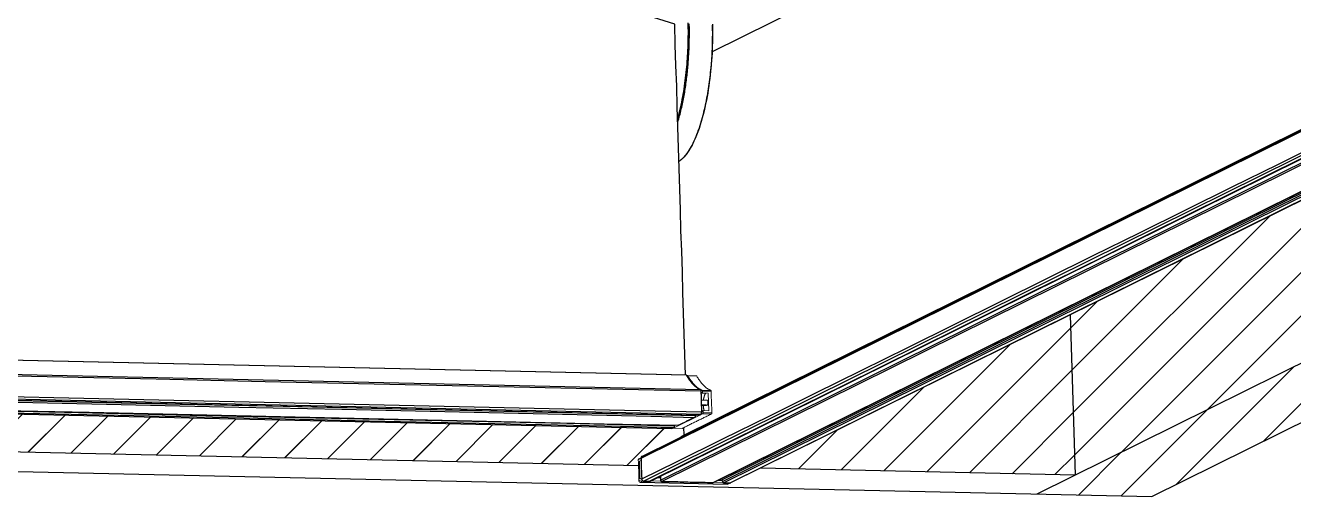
# Model space of a CAD drawing. Header units: inches. Extents: x 61 to 323, y -105 to 194.
# Drawn here: x 304.11 to 314.36, y 33.56 to 37.37 of the extents above; entities that cross this region are included whole.
import ezdxf

# ---------------------------------------------------------------- set-up
doc = ezdxf.new("R2010")
doc.units = ezdxf.units.IN
doc.header["$MEASUREMENT"] = 0
doc.layers.get('0').update_dxf_attribs({"true_color": 0xc2ced6})
for name, color, linetype, lineweight in [('FABRIC-ROLL', 7, 'Continuous', 30), ('HEMBAR-ENDCAP', 7, 'Continuous', 9), ('SHADE-BRACKET', 7, 'Continuous', 30), ('STRUCTURE-SUB-STRUCTURE_THICK', 7, 'Continuous', 30), ('STRUCTURE-SUB-STRUCTURE_THIN', 7, 'Continuous', 9), ('TEXT', 7, 'Continuous', 18)]:
    doc.layers.add(name, color=color, linetype=linetype, lineweight=lineweight)

msp = doc.modelspace()

# ---------------------------------------------------------------- hatches: boundary and pattern name
at = {"layer": 'STRUCTURE-SUB-STRUCTURE_THIN', "transparency": 33554559}
h = msp.add_hatch(dxfattribs=at)
h.set_pattern_fill('ANSI31', color=256, scale=2)
h.set_pattern_definition([(45, (221.57175, -90.01034), (-0.1767767, 0.1767767), [])])
h.paths.add_polyline_path([(320.49, 37.156), (319.56, 37.177), (312.287, 33.576), (313.217, 33.556)])
edge = h.paths.add_edge_path()
edge.add_line((289.532, 36.182), (288.953, 36.195))
edge.add_spline(control_points=[(288.977, 36.194), (288.968, 36.195), (288.951, 36.196), (288.917, 36.206), (288.884, 36.224), (288.853, 36.249), (288.821, 36.281), (288.782, 36.331), (288.739, 36.404), (288.7, 36.491), (288.664, 36.591), (288.643, 36.663), (288.633, 36.7)], knot_values=[0, 0, 0, 0, 0.038844, 0.078622, 0.164097, 0.211324, 0.262128, 0.375601, 0.506124, 0.654056, 0.818993, 1, 1, 1, 1], degree=3, periodic=0)
edge.add_line((288.633, 36.702), (288.467, 36.705))
edge.add_spline(control_points=[(288.494, 36.705), (288.489, 36.705), (288.48, 36.706), (288.466, 36.709), (288.453, 36.714), (288.44, 36.72), (288.427, 36.729), (288.409, 36.743), (288.396, 36.756), (288.389, 36.765)], knot_values=[0, 0, 0, 0, 0.108979, 0.219703, 0.333828, 0.452848, 0.578037, 0.710456, 1, 1, 1, 1], degree=3, periodic=0)
edge.add_spline(control_points=[(288.387, 36.767), (288.38, 36.775), (288.367, 36.792), (288.349, 36.821), (288.331, 36.854), (288.314, 36.89), (288.298, 36.93), (288.283, 36.974), (288.269, 37.02), (288.256, 37.07), (288.245, 37.122), (288.23, 37.197), (288.216, 37.296), (288.203, 37.419), (288.199, 37.504), (288.198, 37.547)], knot_values=[0, 0, 0, 0, 0.038348, 0.080295, 0.125922, 0.175237, 0.228185, 0.284668, 0.344542, 0.407637, 0.473751, 0.542662, 0.687856, 0.841092, 1, 1, 1, 1], degree=3, periodic=0)
edge.add_line((288.198, 37.547), (288.142, 39.356))
edge.add_line((288.142, 39.356), (287.82, 39.363))
edge.add_line((287.82, 39.363), (287.976, 34.274))
edge.add_line((287.976, 34.274), (309.068, 33.808))
edge.add_line((309.068, 33.808), (309.066, 33.86))
edge.add_line((309.066, 33.86), (309.087, 33.87))
edge.add_line((309.087, 33.87), (309.088, 33.871))
edge.add_line((309.088, 33.871), (309.089, 33.878))
edge.add_line((309.089, 33.878), (309.401, 34.033))
edge.add_arc((308.865, 34.731), 0.881, 307.532, 310.4955)
edge.add_line((309.437, 34.062), (309.435, 34.108))
edge.add_line((309.435, 34.108), (309.35, 34.109))
edge.add_line((309.35, 34.109), (309.344, 34.11))
edge.add_line((309.344, 34.11), (309.338, 34.107))
edge.add_line((309.338, 34.107), (289.444, 34.546))
edge.add_line((289.444, 34.546), (289.45, 34.549))
edge.add_line((289.45, 34.549), (289.376, 34.551))
edge.add_line((289.376, 34.551), (289.37, 34.738))
edge.add_spline(control_points=[(289.476, 34.966), (289.472, 34.954), (289.465, 34.932), (289.453, 34.899), (289.44, 34.868), (289.428, 34.839), (289.414, 34.811), (289.401, 34.786), (289.387, 34.763), (289.377, 34.748), (289.372, 34.741)], knot_values=[0, 0, 0, 0, 0.146183, 0.28665, 0.421169, 0.549577, 0.671739, 0.787553, 0.896978, 1, 1, 1, 1], degree=3, periodic=0)
edge.add_spline(control_points=[(289.496, 34.975), (289.495, 34.976), (289.495, 34.976), (289.495, 34.977), (289.494, 34.977), (289.494, 34.977), (289.493, 34.977)], knot_values=[0, 0, 0, 0, 0.313111, 0.577558, 0.800912, 1, 1, 1, 1], degree=3, periodic=0)
edge.add_line((289.494, 34.977), (289.564, 34.975))
edge.add_line((289.564, 34.975), (289.569, 34.975))
edge.add_line((289.569, 34.975), (289.532, 36.182))
h.paths.add_polyline_path([(309.095, 33.881), (315.743, 37.172), (316.062, 37.334), (309.414, 34.043)])

# ---------------------------------------------------------------- linework, layer by layer
at = {"color": 7, "linetype": 'Continuous'}
for points in [[(316.064, 37.336), (316.062, 37.334), (309.414, 34.043), (309.417, 34.045)], [(309.095, 33.881), (309.095, 33.881), (309.094, 33.881), (309.094, 33.881), (309.093, 33.88), (309.093, 33.88), (309.092, 33.879), (309.092, 33.879), (309.091, 33.878), (309.091, 33.878), (309.09, 33.877), (309.09, 33.877), (309.09, 33.876), (309.089, 33.876), (309.089, 33.875), (309.089, 33.875), (309.089, 33.874), (309.088, 33.874), (309.088, 33.873), (309.088, 33.873), (309.088, 33.872), (309.088, 33.872), (309.088, 33.872), (309.088, 33.872), (309.088, 33.871), (309.088, 33.871), (309.088, 33.871), (309.088, 33.871), (309.088, 33.87), (309.088, 33.87), (309.088, 33.87), (309.088, 33.87), (309.088, 33.869), (309.088, 33.869), (309.088, 33.869), (309.088, 33.869), (309.088, 33.864), (309.088, 33.854), (309.088, 33.844), (309.089, 33.835), (309.089, 33.825), (309.089, 33.815), (309.09, 33.806), (309.09, 33.796), (309.09, 33.786), (309.09, 33.777), (309.091, 33.767), (309.091, 33.757), (309.091, 33.748), (309.092, 33.738), (309.092, 33.729), (309.092, 33.719), (309.093, 33.709), (309.093, 33.7), (309.374, 33.836), (309.748, 34.022), (310.123, 34.207), (310.497, 34.392), (310.872, 34.578), (311.246, 34.763), (311.621, 34.949), (311.995, 35.134), (312.37, 35.319), (312.744, 35.505), (313.119, 35.69), (313.493, 35.876), (313.868, 36.061), (314.242, 36.246), (314.617, 36.432)], [(314.44, 36.295), (314.13, 36.141), (313.819, 35.988), (313.509, 35.834), (313.198, 35.68), (312.887, 35.526), (312.577, 35.372), (312.266, 35.219), (311.955, 35.065), (311.645, 34.911), (311.334, 34.757), (311.023, 34.604), (310.713, 34.45), (310.402, 34.296), (310.092, 34.142), (309.781, 33.988), (309.47, 33.835), (309.16, 33.681)], [(309.437, 34.055), (309.435, 34.115)], [(309.081, 33.673), (309.786, 33.657), (309.79, 33.658)], [(309.093, 33.697), (309.093, 33.696), (309.093, 33.695), (309.093, 33.694), (309.094, 33.693), (309.094, 33.692), (309.094, 33.691), (309.095, 33.69), (309.095, 33.689), (309.096, 33.688), (309.097, 33.687), (309.097, 33.687), (309.098, 33.686), (309.099, 33.685), (309.1, 33.685), (309.101, 33.684), (309.102, 33.683), (309.103, 33.683), (309.104, 33.683), (309.105, 33.682), (309.106, 33.682), (309.107, 33.682), (309.108, 33.682), (309.111, 33.682), (309.113, 33.682), (309.116, 33.682), (309.118, 33.682), (309.12, 33.682), (309.123, 33.682), (309.125, 33.682), (309.128, 33.682), (309.13, 33.682), (309.132, 33.682), (309.135, 33.681), (309.137, 33.681), (309.14, 33.681), (309.142, 33.681), (309.144, 33.681), (309.147, 33.681), (309.149, 33.681), (309.152, 33.681), (309.154, 33.681), (309.156, 33.681), (309.159, 33.681), (309.16, 33.681), (309.16, 33.681), (309.16, 33.681), (309.16, 33.681), (309.161, 33.681), (309.161, 33.681), (309.161, 33.681), (309.161, 33.681), (309.161, 33.681), (309.161, 33.681), (309.162, 33.681), (309.162, 33.681), (309.162, 33.681), (309.162, 33.681), (309.162, 33.682), (309.163, 33.682), (309.163, 33.682), (309.163, 33.682), (309.163, 33.682), (309.163, 33.682), (309.164, 33.682), (309.164, 33.682)], [(309.244, 33.722), (309.244, 33.72), (309.244, 33.719), (309.244, 33.717), (309.244, 33.716), (309.244, 33.714), (309.244, 33.712), (309.244, 33.711), (309.244, 33.709), (309.244, 33.708), (309.244, 33.706), (309.244, 33.705), (309.244, 33.703), (309.244, 33.702), (309.244, 33.7), (309.244, 33.698), (309.244, 33.697), (309.244, 33.695), (309.244, 33.694), (309.244, 33.692), (309.245, 33.691), (309.245, 33.689), (309.245, 33.689), (309.245, 33.688), (309.245, 33.687), (309.245, 33.686), (309.245, 33.686), (309.246, 33.685), (309.246, 33.684), (309.246, 33.684), (309.247, 33.683), (309.247, 33.683), (309.248, 33.682), (309.248, 33.682), (309.249, 33.681), (309.25, 33.681), (309.25, 33.68), (309.251, 33.68), (309.252, 33.68), (309.252, 33.68), (309.253, 33.679), (309.254, 33.679), (309.264, 33.679), (309.284, 33.679), (309.305, 33.678), (309.325, 33.678), (309.345, 33.677), (309.365, 33.677), (309.385, 33.677), (309.405, 33.676), (309.425, 33.676), (309.445, 33.675), (309.465, 33.675), (309.485, 33.674), (309.505, 33.674), (309.525, 33.673), (309.545, 33.673), (309.566, 33.673), (309.586, 33.672), (309.606, 33.672), (309.626, 33.671), (309.646, 33.671), (309.666, 33.67), (309.671, 33.67), (309.671, 33.67), (309.672, 33.67), (309.672, 33.67), (309.672, 33.67), (309.672, 33.67), (309.672, 33.67), (309.673, 33.671), (309.673, 33.671), (309.673, 33.671), (309.673, 33.671), (309.673, 33.671), (309.674, 33.671), (309.674, 33.671), (309.674, 33.671), (309.674, 33.671), (309.674, 33.671), (309.675, 33.671), (309.675, 33.671), (309.675, 33.671), (309.675, 33.671)], [(309.711, 33.689), (309.713, 33.689), (309.714, 33.689), (309.715, 33.689), (309.716, 33.689), (309.717, 33.689), (309.719, 33.689), (309.72, 33.689), (309.721, 33.689), (309.722, 33.689), (309.723, 33.689), (309.725, 33.689), (309.726, 33.689), (309.727, 33.689), (309.728, 33.689), (309.73, 33.689), (309.731, 33.689), (309.732, 33.689), (309.733, 33.689), (309.734, 33.688), (309.736, 33.688), (309.737, 33.688), (309.738, 33.688), (309.738, 33.688), (309.739, 33.688), (309.74, 33.688), (309.74, 33.688), (309.741, 33.687), (309.742, 33.687), (309.742, 33.686), (309.743, 33.686), (309.743, 33.685), (309.744, 33.685), (309.744, 33.684), (309.745, 33.684), (309.745, 33.683), (309.745, 33.682), (309.746, 33.682), (309.746, 33.681), (309.746, 33.68), (309.746, 33.68), (309.746, 33.679), (309.746, 33.678), (309.746, 33.678), (309.747, 33.677), (309.747, 33.677), (309.747, 33.676), (309.747, 33.675), (309.747, 33.675), (309.747, 33.674), (309.748, 33.674), (309.748, 33.673), (309.748, 33.673), (309.748, 33.672), (309.749, 33.672), (309.749, 33.672), (309.75, 33.671), (309.75, 33.671), (309.75, 33.67), (309.751, 33.67), (309.751, 33.67), (309.752, 33.67), (309.752, 33.669), (309.753, 33.669), (309.753, 33.669), (309.753, 33.669), (309.753, 33.669), (309.753, 33.669), (309.754, 33.669), (309.754, 33.669), (309.754, 33.669), (309.754, 33.669), (309.754, 33.669), (309.754, 33.669), (309.755, 33.669), (309.755, 33.669), (309.755, 33.669), (309.755, 33.669), (309.755, 33.669), (309.755, 33.668), (309.756, 33.668), (309.756, 33.668), (309.756, 33.668), (309.756, 33.668), (309.758, 33.668), (309.76, 33.668), (309.763, 33.668), (309.765, 33.668), (309.768, 33.668), (309.77, 33.668), (309.773, 33.668), (309.775, 33.668), (309.778, 33.668), (309.78, 33.668), (309.783, 33.668), (309.785, 33.668), (309.788, 33.668), (309.79, 33.668), (309.793, 33.667), (309.795, 33.667), (309.798, 33.667), (309.8, 33.667), (309.803, 33.667), (309.805, 33.667), (309.808, 33.667), (309.809, 33.667), (309.809, 33.667), (309.809, 33.667), (309.809, 33.667), (309.81, 33.667), (309.81, 33.667), (309.81, 33.667), (309.811, 33.667), (309.811, 33.667), (309.811, 33.667), (309.812, 33.667), (309.812, 33.668), (309.812, 33.668), (309.812, 33.668), (309.813, 33.668), (309.813, 33.668), (309.813, 33.668), (309.814, 33.668), (309.814, 33.668), (309.814, 33.668), (309.814, 33.669)], [(309.786, 33.657), (309.806, 33.667)], [(309.79, 33.658), (309.808, 33.667)]]:
    msp.add_lwpolyline(points, dxfattribs=at)
for points in [[(309.384, 36.618, 0.003068), (309.389, 36.638)], [(309.399, 34.032, 0.00536), (309.414, 34.043)]]:
    msp.add_lwpolyline(points, format="xyb", dxfattribs=at)
at = {"layer": 'FABRIC-ROLL', "linetype": 'Continuous'}
for points in [[(309.661, 37.153), (315.994, 40.288)], [(309.447, 34.539), (309.442, 34.706), (309.437, 34.873), (309.432, 35.04), (309.427, 35.207), (309.422, 35.374), (309.417, 35.541), (309.411, 35.708), (309.406, 35.875), (309.401, 36.042), (309.396, 36.209), (309.391, 36.376), (309.386, 36.543), (309.381, 36.709), (309.376, 36.876), (309.37, 37.043), (309.365, 37.21), (309.36, 37.377), (308.982, 37.497), (307.857, 37.522), (306.732, 37.547), (305.607, 37.571), (304.483, 37.596), (303.358, 37.621)], [(309.417, 34.045), (316.064, 37.336)], [(309.088, 33.868), (315.735, 37.159)], [(309.095, 33.881), (315.743, 37.172)], [(309.108, 33.682), (315.755, 36.973)], [(309.164, 33.682), (315.811, 36.973)], [(309.245, 33.689), (315.886, 36.977)], [(309.254, 33.679), (315.902, 36.97)], [(309.671, 33.67), (316.319, 36.961)], [(309.675, 33.671), (316.323, 36.962)], [(309.737, 33.688), (316.359, 36.967)], [(309.746, 33.678), (316.388, 36.966)], [(309.756, 33.668), (316.404, 36.959)], [(309.808, 33.667), (316.456, 36.958)], [(309.814, 33.669), (316.457, 36.957)], [(289.581, 34.979), (309.453, 34.54)], [(309.453, 34.54), (309.454, 34.539), (309.455, 34.538), (289.583, 34.977)], [(289.696, 34.862), (309.568, 34.423)], [(289.466, 34.546), (289.466, 34.546), (309.338, 34.107), (309.338, 34.107)], [(289.466, 34.546), (309.338, 34.107)], [(303.405, 34.547), (304.286, 34.527), (305.167, 34.508), (306.048, 34.488), (306.929, 34.469), (307.81, 34.45), (308.691, 34.43), (309.572, 34.411)], [(309.458, 34.533), (309.459, 34.532)], [(309.458, 34.533), (309.459, 34.532)], [(309.459, 34.53), (309.461, 34.528), (309.462, 34.526), (309.463, 34.524), (309.464, 34.522), (309.466, 34.52), (309.467, 34.518), (309.468, 34.516), (309.47, 34.514), (309.471, 34.511), (309.472, 34.509), (309.474, 34.507), (309.475, 34.505), (309.477, 34.503), (309.478, 34.501), (309.479, 34.499), (309.481, 34.497), (309.482, 34.495), (309.484, 34.493), (309.485, 34.491), (309.487, 34.489), (309.488, 34.487), (309.49, 34.485), (309.491, 34.483), (309.493, 34.482), (309.494, 34.48), (309.496, 34.478), (309.497, 34.476), (309.499, 34.474), (309.501, 34.473), (309.502, 34.471), (309.504, 34.469), (309.505, 34.467), (309.507, 34.465), (309.509, 34.464), (309.51, 34.462), (309.512, 34.46), (309.514, 34.459), (309.516, 34.457), (309.517, 34.455), (309.519, 34.454), (309.521, 34.452), (309.523, 34.451), (309.524, 34.449), (309.526, 34.448), (309.528, 34.446), (309.53, 34.445), (309.531, 34.444), (309.533, 34.442), (309.535, 34.441), (309.536, 34.44), (309.538, 34.439), (309.54, 34.438), (309.541, 34.437), (309.543, 34.435), (309.545, 34.434), (309.546, 34.433), (309.548, 34.432), (309.55, 34.431), (309.552, 34.43), (309.554, 34.429), (309.555, 34.429), (309.557, 34.428), (309.559, 34.427), (309.561, 34.426), (309.563, 34.425), (309.565, 34.424), (309.566, 34.424), (309.568, 34.423), (309.569, 34.423), (309.569, 34.422), (309.569, 34.422), (309.57, 34.421), (309.57, 34.421), (309.57, 34.42), (309.57, 34.42), (309.571, 34.419), (309.571, 34.419), (309.571, 34.418), (309.571, 34.417), (309.571, 34.417), (309.571, 34.416), (309.571, 34.416), (309.571, 34.415), (309.572, 34.414), (309.572, 34.414), (309.572, 34.413), (309.572, 34.413), (309.572, 34.412), (309.572, 34.411), (309.572, 34.411), (309.572, 34.406), (309.572, 34.398), (309.572, 34.391), (309.573, 34.383), (309.573, 34.376), (309.573, 34.368), (309.573, 34.361), (309.574, 34.353), (309.574, 34.345), (309.574, 34.338), (309.574, 34.33), (309.575, 34.323), (309.575, 34.315), (309.575, 34.308), (309.575, 34.3), (309.575, 34.292), (309.576, 34.285), (309.576, 34.277), (309.576, 34.27), (309.576, 34.262), (309.577, 34.255), (309.577, 34.247), (309.577, 34.239)], [(304.041, 34.336), (304.769, 34.319), (305.498, 34.303), (306.226, 34.287), (306.954, 34.271), (307.683, 34.255), (308.411, 34.239), (309.139, 34.223), (309.556, 34.214), (309.556, 34.214), (309.557, 34.214), (309.558, 34.215), (309.558, 34.215), (309.559, 34.215), (309.559, 34.216), (309.56, 34.216), (309.561, 34.216), (309.561, 34.217), (309.562, 34.217), (309.563, 34.217), (309.563, 34.218), (309.564, 34.218), (309.565, 34.218), (309.565, 34.218), (309.566, 34.219), (309.566, 34.219), (309.567, 34.219), (309.568, 34.22), (309.568, 34.22), (309.569, 34.22), (309.57, 34.221), (309.57, 34.221), (309.571, 34.221), (309.572, 34.222), (309.572, 34.222), (309.573, 34.222), (309.573, 34.223), (309.574, 34.223), (309.574, 34.224), (309.575, 34.224), (309.575, 34.225), (309.575, 34.226), (309.575, 34.226), (309.576, 34.227), (309.576, 34.227), (309.576, 34.228), (309.576, 34.229), (309.576, 34.229), (309.576, 34.23), (309.577, 34.231), (309.577, 34.231), (309.577, 34.232), (309.577, 34.233), (309.577, 34.233), (309.577, 34.234), (309.577, 34.235), (309.577, 34.235), (309.577, 34.236), (309.577, 34.237), (309.577, 34.237), (309.577, 34.238), (309.577, 34.239), (309.577, 34.239), (308.953, 34.253), (308.225, 34.269), (307.496, 34.285), (306.768, 34.301), (306.04, 34.318), (305.311, 34.334), (304.583, 34.35), (303.855, 34.366)], [(303.336, 34.335), (304.169, 34.317), (305.002, 34.298), (305.835, 34.28), (306.668, 34.262), (307.501, 34.243), (308.334, 34.225), (309.167, 34.206), (309.52, 34.197), (309.514, 34.194), (309.509, 34.191), (309.503, 34.188), (309.497, 34.185), (309.491, 34.182), (309.485, 34.179), (309.479, 34.177), (309.474, 34.174), (309.468, 34.171), (309.462, 34.168), (309.456, 34.165), (309.45, 34.162), (309.444, 34.159), (309.439, 34.156), (309.433, 34.153), (309.427, 34.151), (309.421, 34.148), (309.415, 34.145), (309.409, 34.142), (309.403, 34.139), (309.398, 34.136), (309.392, 34.133), (309.386, 34.13), (308.789, 34.143), (307.956, 34.161), (307.123, 34.179), (306.29, 34.198), (305.457, 34.216), (304.625, 34.235), (303.792, 34.253)], [(309.356, 34.115), (309.356, 34.115), (309.356, 34.116), (309.356, 34.116), (309.356, 34.116), (309.357, 34.116), (309.357, 34.116), (309.357, 34.117), (309.357, 34.117), (309.357, 34.117), (309.357, 34.117), (309.357, 34.117), (309.357, 34.118), (309.357, 34.118), (309.358, 34.118), (309.358, 34.118), (309.358, 34.119), (309.358, 34.119), (309.358, 34.119), (309.358, 34.119), (309.358, 34.12), (309.358, 34.12), (309.358, 34.12), (309.358, 34.121), (309.358, 34.121), (309.358, 34.121), (309.358, 34.122), (309.358, 34.122), (309.358, 34.123), (309.358, 34.123), (309.358, 34.123), (309.358, 34.124), (309.358, 34.124), (309.358, 34.124), (309.358, 34.125), (309.358, 34.125), (309.359, 34.126), (309.359, 34.126), (309.359, 34.126), (309.359, 34.127), (308.488, 34.146), (307.473, 34.168), (306.458, 34.191), (305.442, 34.213), (304.427, 34.236), (303.412, 34.258)], [(309.527, 34.21), (308.694, 34.228), (307.861, 34.247), (307.028, 34.265), (306.195, 34.284), (305.362, 34.302), (304.529, 34.32), (303.696, 34.339)], [(303.746, 34.351), (304.475, 34.335), (305.203, 34.319), (305.931, 34.303), (306.66, 34.287), (307.388, 34.271), (308.116, 34.254), (308.844, 34.238), (309.573, 34.222)], [(303.844, 34.237), (304.859, 34.215), (305.875, 34.192), (306.89, 34.17), (307.905, 34.147), (308.921, 34.125), (309.355, 34.115), (309.354, 34.115), (309.353, 34.114), (309.353, 34.114), (309.352, 34.113), (309.351, 34.113), (309.35, 34.112), (309.349, 34.112), (309.348, 34.112), (309.347, 34.111), (309.346, 34.111), (309.345, 34.11), (309.345, 34.11), (309.344, 34.109), (309.343, 34.109), (309.342, 34.109), (309.341, 34.108), (309.34, 34.108), (309.339, 34.107), (309.338, 34.107)], [(309.526, 34.214), (309.526, 34.214), (309.526, 34.214), (309.526, 34.214), (309.526, 34.213), (309.526, 34.213), (309.526, 34.213), (309.526, 34.213), (309.526, 34.213), (309.526, 34.213), (309.526, 34.212), (309.526, 34.212), (309.526, 34.212), (309.526, 34.212), (309.526, 34.212), (309.526, 34.211), (309.526, 34.211), (309.526, 34.211), (309.527, 34.211), (309.527, 34.211), (309.527, 34.211), (309.527, 34.21), (309.527, 34.21), (309.527, 34.21), (309.527, 34.21), (309.527, 34.209), (309.527, 34.209), (309.527, 34.208), (309.527, 34.208), (309.526, 34.207), (309.526, 34.207), (309.526, 34.206), (309.526, 34.206), (309.526, 34.205), (309.526, 34.205), (309.526, 34.204), (309.526, 34.204), (309.526, 34.203), (309.526, 34.203), (309.526, 34.202), (309.526, 34.202), (309.525, 34.201), (309.525, 34.201), (309.525, 34.2), (309.525, 34.2), (309.524, 34.199), (309.524, 34.199), (309.524, 34.198)]]:
    msp.add_lwpolyline(points, dxfattribs=at)
for points in [[(309.455, 34.538, 0.002731), (309.458, 34.533)], [(309.459, 34.532, 0.000793), (309.459, 34.53)], [(309.359, 34.13, 0.026202), (309.359, 34.127)]]:
    msp.add_lwpolyline(points, format="xyb", dxfattribs=at)
at = {"layer": 'HEMBAR-ENDCAP', "linetype": 'Continuous'}
for points in [[(309.458, 34.532), (309.464, 34.535), (309.465, 34.535)], [(309.465, 34.535), (309.536, 34.534)], [(309.465, 34.535), (309.465, 34.535), (309.465, 34.535), (309.465, 34.535), (309.465, 34.535), (309.465, 34.535), (309.465, 34.535), (309.465, 34.535), (309.465, 34.535), (309.465, 34.535), (309.465, 34.535), (309.466, 34.535), (309.466, 34.535), (309.466, 34.535), (309.466, 34.535), (309.466, 34.535), (309.466, 34.535), (309.466, 34.535), (309.466, 34.535), (309.466, 34.535), (309.466, 34.535), (309.466, 34.535), (309.466, 34.535), (309.466, 34.535), (309.466, 34.535), (309.466, 34.535), (309.466, 34.535), (309.466, 34.535), (309.466, 34.535), (309.466, 34.535), (309.466, 34.535), (309.467, 34.534), (309.467, 34.534), (309.467, 34.534), (309.467, 34.534), (309.467, 34.534), (309.467, 34.534), (309.467, 34.534), (309.467, 34.534), (309.467, 34.534), (309.467, 34.534), (309.467, 34.534), (309.467, 34.534), (309.467, 34.534), (309.467, 34.534), (309.468, 34.531), (309.47, 34.529), (309.472, 34.526), (309.473, 34.523), (309.475, 34.52), (309.476, 34.518), (309.478, 34.515), (309.48, 34.512), (309.481, 34.51), (309.483, 34.507), (309.485, 34.504), (309.487, 34.502), (309.488, 34.499), (309.49, 34.496), (309.492, 34.494), (309.494, 34.491), (309.496, 34.489), (309.498, 34.486), (309.5, 34.484), (309.501, 34.481), (309.503, 34.479), (309.505, 34.476), (309.507, 34.474), (309.509, 34.471), (309.512, 34.469), (309.514, 34.467), (309.516, 34.464), (309.518, 34.462), (309.52, 34.46), (309.522, 34.457), (309.524, 34.455), (309.527, 34.453), (309.529, 34.451), (309.531, 34.449), (309.534, 34.446), (309.536, 34.444), (309.539, 34.442), (309.541, 34.44), (309.543, 34.438), (309.546, 34.436), (309.549, 34.435), (309.551, 34.433), (309.554, 34.431), (309.556, 34.429), (309.558, 34.429), (309.558, 34.428), (309.559, 34.428), (309.559, 34.428), (309.56, 34.427), (309.56, 34.427), (309.561, 34.427), (309.561, 34.426), (309.562, 34.426), (309.562, 34.426), (309.563, 34.426), (309.563, 34.425), (309.564, 34.425), (309.564, 34.425), (309.565, 34.424), (309.565, 34.424), (309.566, 34.424), (309.567, 34.424), (309.567, 34.423), (309.568, 34.423), (309.568, 34.423), (309.569, 34.422), (309.569, 34.422), (309.57, 34.422), (309.57, 34.422), (309.571, 34.421), (309.571, 34.421), (309.572, 34.421), (309.573, 34.421), (309.573, 34.42), (309.574, 34.42), (309.574, 34.42), (309.575, 34.42), (309.575, 34.419), (309.576, 34.419), (309.576, 34.419), (309.577, 34.419), (309.578, 34.418), (309.578, 34.418), (309.579, 34.418), (309.579, 34.418), (309.58, 34.418), (309.58, 34.417), (309.581, 34.417), (309.581, 34.417), (309.581, 34.417), (309.582, 34.417), (309.582, 34.417), (309.582, 34.417), (309.582, 34.416), (309.582, 34.416), (309.582, 34.416), (309.582, 34.416), (309.582, 34.416), (309.583, 34.416), (309.583, 34.415), (309.583, 34.415), (309.583, 34.415), (309.583, 34.415), (309.583, 34.415), (309.583, 34.414), (309.583, 34.414), (309.583, 34.414), (309.583, 34.414), (309.583, 34.414), (309.583, 34.414), (309.583, 34.413), (309.583, 34.413), (309.583, 34.413), (309.583, 34.413), (309.583, 34.413), (309.583, 34.412), (309.583, 34.412), (309.583, 34.412), (309.583, 34.412), (309.584, 34.412), (309.584, 34.411), (309.584, 34.411), (309.584, 34.411), (309.584, 34.411), (309.584, 34.411), (309.584, 34.411), (309.584, 34.41), (309.584, 34.41), (309.584, 34.41), (309.584, 34.41), (309.584, 34.41), (309.584, 34.409), (309.584, 34.409), (309.586, 34.409), (309.588, 34.409), (309.589, 34.409), (309.591, 34.409), (309.593, 34.409), (309.594, 34.409), (309.596, 34.409), (309.597, 34.409), (309.599, 34.409), (309.601, 34.409), (309.602, 34.409), (309.604, 34.409), (309.605, 34.409), (309.607, 34.409), (309.609, 34.409), (309.61, 34.409), (309.612, 34.409), (309.613, 34.409), (309.615, 34.409), (309.617, 34.409), (309.618, 34.408), (309.62, 34.408), (309.622, 34.408), (309.623, 34.408), (309.625, 34.408), (309.626, 34.408), (309.628, 34.408), (309.63, 34.408), (309.631, 34.408), (309.633, 34.408), (309.634, 34.408), (309.636, 34.408), (309.638, 34.408), (309.639, 34.408), (309.641, 34.408), (309.642, 34.408), (309.644, 34.408), (309.646, 34.408), (309.647, 34.408), (309.649, 34.408), (309.65, 34.408), (309.652, 34.408), (309.654, 34.408), (309.655, 34.408), (309.655, 34.408), (309.655, 34.408), (309.655, 34.408), (309.655, 34.409), (309.655, 34.409), (309.655, 34.409), (309.655, 34.409), (309.655, 34.409), (309.655, 34.409), (309.655, 34.41), (309.655, 34.41), (309.655, 34.41), (309.655, 34.41), (309.654, 34.41), (309.654, 34.411), (309.654, 34.411), (309.654, 34.411), (309.654, 34.411), (309.654, 34.411), (309.654, 34.412), (309.654, 34.412), (309.654, 34.412), (309.654, 34.412), (309.654, 34.412), (309.654, 34.413), (309.654, 34.413), (309.654, 34.413), (309.654, 34.413), (309.654, 34.413), (309.654, 34.413), (309.654, 34.414), (309.654, 34.414), (309.654, 34.414), (309.653, 34.414), (309.653, 34.414), (309.653, 34.414), (309.653, 34.415), (309.653, 34.415), (309.653, 34.415), (309.653, 34.415), (309.653, 34.415), (309.653, 34.415), (309.652, 34.415), (309.651, 34.416), (309.648, 34.417), (309.644, 34.419), (309.641, 34.42), (309.638, 34.422), (309.634, 34.424), (309.631, 34.426), (309.628, 34.428), (309.625, 34.43), (309.621, 34.432), (309.618, 34.434), (309.615, 34.436), (309.612, 34.439), (309.609, 34.441), (309.607, 34.443), (309.604, 34.446), (309.601, 34.448), (309.598, 34.451), (309.595, 34.454), (309.593, 34.456), (309.59, 34.459), (309.588, 34.462), (309.585, 34.465), (309.583, 34.467), (309.58, 34.47), (309.578, 34.473), (309.575, 34.476), (309.573, 34.479), (309.571, 34.482), (309.568, 34.485), (309.566, 34.488), (309.564, 34.491), (309.562, 34.494), (309.56, 34.497), (309.557, 34.5), (309.555, 34.504), (309.553, 34.507), (309.551, 34.51), (309.549, 34.513), (309.547, 34.516), (309.545, 34.52), (309.543, 34.523), (309.542, 34.526), (309.54, 34.529), (309.538, 34.532), (309.538, 34.532), (309.538, 34.532), (309.538, 34.532), (309.538, 34.532), (309.538, 34.532), (309.538, 34.533), (309.538, 34.533), (309.538, 34.533), (309.538, 34.533), (309.538, 34.533), (309.538, 34.533), (309.538, 34.533), (309.538, 34.533), (309.538, 34.533), (309.537, 34.533), (309.537, 34.533), (309.537, 34.533), (309.537, 34.533), (309.537, 34.533), (309.537, 34.533), (309.537, 34.533), (309.537, 34.533), (309.537, 34.533), (309.537, 34.533), (309.537, 34.533), (309.537, 34.534), (309.537, 34.534), (309.537, 34.534), (309.537, 34.534), (309.537, 34.534), (309.537, 34.534), (309.537, 34.534), (309.537, 34.534), (309.537, 34.534), (309.536, 34.534), (309.536, 34.534), (309.536, 34.534), (309.536, 34.534), (309.536, 34.534), (309.536, 34.534), (309.536, 34.534), (309.536, 34.534), (309.536, 34.534), (309.536, 34.534)], [(309.538, 34.532), (309.467, 34.534)], [(309.593, 34.337), (309.593, 34.338), (309.593, 34.339), (309.593, 34.341), (309.593, 34.342), (309.593, 34.344), (309.594, 34.345), (309.594, 34.346), (309.594, 34.348), (309.594, 34.349), (309.595, 34.35), (309.595, 34.352), (309.595, 34.353), (309.595, 34.354), (309.596, 34.356), (309.596, 34.357), (309.596, 34.358), (309.597, 34.36), (309.597, 34.361), (309.597, 34.362), (309.598, 34.364), (309.598, 34.365), (309.598, 34.366), (309.599, 34.367), (309.599, 34.369), (309.6, 34.37), (309.6, 34.371), (309.601, 34.373), (309.601, 34.374), (309.602, 34.375), (309.602, 34.376), (309.603, 34.378), (309.603, 34.379), (309.604, 34.38), (309.604, 34.381), (309.605, 34.382), (309.606, 34.384), (309.607, 34.385), (309.607, 34.386), (309.608, 34.387), (309.609, 34.388), (309.61, 34.389), (309.611, 34.39), (309.612, 34.391), (309.613, 34.391), (309.613, 34.392), (309.612, 34.392), (309.612, 34.392), (309.611, 34.392), (309.61, 34.392), (309.609, 34.392), (309.608, 34.392), (309.607, 34.392), (309.606, 34.392), (309.605, 34.392), (309.604, 34.392), (309.603, 34.392), (309.602, 34.392), (309.601, 34.392), (309.6, 34.392), (309.599, 34.392), (309.598, 34.392), (309.598, 34.392), (309.597, 34.392), (309.596, 34.392), (309.595, 34.392), (309.594, 34.392), (309.593, 34.392), (309.592, 34.392), (309.591, 34.392), (309.59, 34.392), (309.589, 34.392), (309.588, 34.392), (309.587, 34.392), (309.586, 34.392), (309.585, 34.392), (309.584, 34.392), (309.584, 34.392), (309.583, 34.392), (309.582, 34.392), (309.581, 34.393), (309.58, 34.393), (309.579, 34.393), (309.578, 34.393), (309.577, 34.393), (309.576, 34.393), (309.575, 34.393), (309.574, 34.393), (309.573, 34.393), (309.572, 34.393)], [(309.577, 34.397), (309.573, 34.396), (309.581, 34.396)], [(309.577, 34.397), (309.577, 34.397), (309.578, 34.397), (309.578, 34.397), (309.578, 34.397), (309.579, 34.397), (309.579, 34.397), (309.579, 34.397), (309.58, 34.396), (309.58, 34.396), (309.58, 34.396), (309.581, 34.396), (309.581, 34.396), (309.581, 34.396), (309.582, 34.396), (309.582, 34.395), (309.582, 34.395), (309.582, 34.395), (309.583, 34.395), (309.583, 34.395), (309.583, 34.394), (309.584, 34.394), (309.584, 34.394), (309.584, 34.394), (309.584, 34.394), (309.584, 34.395), (309.584, 34.395), (309.584, 34.396), (309.584, 34.397), (309.584, 34.397), (309.584, 34.398), (309.584, 34.399), (309.584, 34.399), (309.584, 34.4), (309.584, 34.401), (309.584, 34.401), (309.584, 34.402), (309.584, 34.403), (309.584, 34.403), (309.584, 34.404), (309.584, 34.405), (309.584, 34.405), (309.584, 34.406), (309.584, 34.407), (309.584, 34.407), (309.584, 34.408), (309.584, 34.409), (309.584, 34.409)], [(309.652, 34.415), (309.581, 34.417)], [(309.589, 34.252), (309.636, 34.25), (309.632, 34.393), (309.584, 34.394)], [(309.614, 34.392), (309.616, 34.393)], [(309.655, 34.408), (309.655, 34.403), (309.655, 34.399), (309.655, 34.394), (309.655, 34.39), (309.655, 34.385), (309.656, 34.381), (309.656, 34.376), (309.656, 34.372), (309.656, 34.368), (309.656, 34.363), (309.656, 34.359), (309.656, 34.354), (309.656, 34.35), (309.657, 34.345), (309.657, 34.341), (309.657, 34.336), (309.657, 34.332), (309.657, 34.327), (309.657, 34.323), (309.657, 34.319), (309.658, 34.314), (309.658, 34.31), (309.658, 34.305), (309.658, 34.301), (309.658, 34.296), (309.658, 34.292), (309.658, 34.287), (309.659, 34.283), (309.659, 34.278), (309.659, 34.274), (309.659, 34.269), (309.659, 34.265), (309.659, 34.261), (309.659, 34.256), (309.659, 34.252), (309.66, 34.247), (309.66, 34.243), (309.66, 34.238), (309.66, 34.236), (309.66, 34.236), (309.66, 34.235), (309.66, 34.235), (309.66, 34.235), (309.66, 34.234), (309.66, 34.234), (309.66, 34.234), (309.66, 34.233), (309.66, 34.233), (309.66, 34.233), (309.66, 34.232), (309.66, 34.232), (309.66, 34.232), (309.66, 34.231), (309.66, 34.231), (309.66, 34.231), (309.66, 34.231), (309.66, 34.23), (309.66, 34.23), (309.659, 34.23), (309.659, 34.229), (309.659, 34.229), (309.659, 34.229), (309.659, 34.228), (309.659, 34.228), (309.659, 34.228), (309.659, 34.227), (309.659, 34.227), (309.659, 34.227), (309.659, 34.227), (309.658, 34.226), (309.658, 34.226), (309.658, 34.226), (309.658, 34.225), (309.658, 34.225), (309.658, 34.225), (309.657, 34.225), (309.657, 34.225)], [(309.623, 34.336), (309.574, 34.337)], [(309.575, 34.297), (309.576, 34.297), (309.576, 34.297), (309.577, 34.297), (309.578, 34.297), (309.578, 34.297), (309.579, 34.297), (309.579, 34.297), (309.58, 34.297), (309.581, 34.297), (309.581, 34.297), (309.582, 34.297), (309.582, 34.297), (309.583, 34.297), (309.584, 34.297), (309.584, 34.297), (309.585, 34.297), (309.585, 34.297), (309.586, 34.297), (309.587, 34.297), (309.587, 34.297), (309.588, 34.297), (309.588, 34.297), (309.589, 34.297), (309.59, 34.297), (309.59, 34.297), (309.591, 34.297), (309.591, 34.297), (309.592, 34.297), (309.593, 34.297), (309.593, 34.297), (309.594, 34.297), (309.594, 34.297), (309.595, 34.297), (309.596, 34.297), (309.596, 34.297), (309.597, 34.297), (309.597, 34.297), (309.598, 34.297), (309.599, 34.297), (309.599, 34.297), (309.6, 34.297), (309.6, 34.297), (309.601, 34.297), (309.602, 34.297), (309.602, 34.297), (309.603, 34.297), (309.603, 34.297), (309.604, 34.297), (309.604, 34.297), (309.605, 34.297), (309.606, 34.297), (309.606, 34.297), (309.607, 34.297), (309.607, 34.297), (309.608, 34.297), (309.609, 34.297), (309.609, 34.297), (309.61, 34.297), (309.61, 34.297), (309.611, 34.297), (309.612, 34.297), (309.612, 34.297), (309.613, 34.297), (309.613, 34.297), (309.614, 34.297), (309.615, 34.296), (309.615, 34.296), (309.616, 34.296), (309.616, 34.296), (309.617, 34.296), (309.618, 34.296), (309.618, 34.296), (309.619, 34.296), (309.619, 34.296), (309.62, 34.296), (309.621, 34.296), (309.621, 34.296), (309.622, 34.296), (309.622, 34.296), (309.623, 34.296), (309.623, 34.296), (309.624, 34.297), (309.624, 34.297), (309.625, 34.298), (309.625, 34.298), (309.625, 34.298), (309.626, 34.299), (309.626, 34.299), (309.626, 34.3), (309.626, 34.3), (309.626, 34.301), (309.627, 34.301), (309.627, 34.302), (309.627, 34.302), (309.627, 34.303), (309.627, 34.303), (309.627, 34.304), (309.628, 34.304), (309.628, 34.305), (309.628, 34.305), (309.628, 34.306), (309.628, 34.306), (309.628, 34.307), (309.628, 34.308), (309.628, 34.308), (309.628, 34.309), (309.628, 34.309), (309.629, 34.31), (309.629, 34.31), (309.629, 34.311), (309.629, 34.311), (309.629, 34.312), (309.629, 34.312), (309.629, 34.313), (309.629, 34.313), (309.629, 34.314), (309.629, 34.314), (309.629, 34.315), (309.629, 34.315), (309.629, 34.316), (309.629, 34.317), (309.629, 34.317), (309.629, 34.318), (309.629, 34.318), (309.629, 34.319), (309.629, 34.319), (309.629, 34.32), (309.629, 34.32), (309.629, 34.321), (309.629, 34.321), (309.629, 34.322), (309.629, 34.322), (309.629, 34.323), (309.629, 34.324), (309.629, 34.324), (309.629, 34.325), (309.628, 34.325), (309.628, 34.326), (309.628, 34.326), (309.628, 34.327), (309.628, 34.327), (309.628, 34.328), (309.628, 34.328), (309.628, 34.329), (309.628, 34.329), (309.628, 34.33), (309.627, 34.33), (309.627, 34.331), (309.627, 34.331), (309.627, 34.332), (309.627, 34.332), (309.626, 34.333), (309.626, 34.333), (309.626, 34.334), (309.626, 34.334), (309.625, 34.335), (309.625, 34.335), (309.625, 34.335), (309.624, 34.336), (309.624, 34.336), (309.623, 34.336)], [(309.616, 34.293), (309.617, 34.293), (309.575, 34.294)], [(309.616, 34.293), (309.575, 34.294)], [(309.599, 34.251), (309.598, 34.252), (309.598, 34.254), (309.598, 34.255), (309.597, 34.256), (309.597, 34.257), (309.597, 34.258), (309.596, 34.259), (309.596, 34.261), (309.596, 34.262), (309.595, 34.263), (309.595, 34.264), (309.595, 34.265), (309.595, 34.267), (309.594, 34.268), (309.594, 34.269), (309.594, 34.27), (309.594, 34.271), (309.594, 34.273), (309.593, 34.274), (309.593, 34.275), (309.593, 34.276), (309.593, 34.278), (309.593, 34.279), (309.592, 34.28), (309.592, 34.281), (309.592, 34.282), (309.592, 34.284), (309.592, 34.285), (309.592, 34.286), (309.592, 34.287), (309.592, 34.289), (309.591, 34.29), (309.591, 34.291), (309.591, 34.292), (309.591, 34.293)], [(309.617, 34.293), (309.623, 34.296)], [(309.586, 34.226), (309.35, 34.11)], [(309.578, 34.238), (309.578, 34.239), (309.579, 34.239), (309.579, 34.239), (309.58, 34.239), (309.58, 34.24), (309.581, 34.24), (309.581, 34.241), (309.581, 34.241), (309.582, 34.241), (309.582, 34.242), (309.583, 34.242), (309.583, 34.243), (309.583, 34.243), (309.584, 34.243), (309.584, 34.244), (309.584, 34.244), (309.585, 34.245), (309.585, 34.245), (309.585, 34.246), (309.586, 34.246), (309.586, 34.247), (309.586, 34.247), (309.586, 34.248), (309.587, 34.248), (309.587, 34.249), (309.587, 34.249), (309.588, 34.25), (309.588, 34.25), (309.588, 34.251), (309.588, 34.251), (309.589, 34.252), (309.589, 34.251), (309.589, 34.251), (309.589, 34.25), (309.589, 34.25), (309.589, 34.249), (309.589, 34.249), (309.589, 34.248), (309.589, 34.248), (309.589, 34.247), (309.589, 34.247), (309.589, 34.247), (309.589, 34.246), (309.589, 34.246), (309.589, 34.245), (309.589, 34.245), (309.589, 34.244), (309.589, 34.244), (309.589, 34.243), (309.589, 34.243), (309.589, 34.243), (309.589, 34.242), (309.589, 34.242), (309.589, 34.241), (309.589, 34.241), (309.589, 34.24), (309.589, 34.24), (309.589, 34.239), (309.589, 34.239), (309.589, 34.239), (309.589, 34.238), (309.589, 34.238), (309.589, 34.237), (309.589, 34.237), (309.589, 34.236), (309.589, 34.236), (309.589, 34.236), (309.589, 34.235), (309.589, 34.235), (309.589, 34.234), (309.589, 34.234), (309.589, 34.234), (309.589, 34.233), (309.589, 34.233), (309.589, 34.233), (309.589, 34.232), (309.589, 34.232), (309.589, 34.231), (309.588, 34.231), (309.588, 34.231), (309.588, 34.23), (309.588, 34.23), (309.588, 34.229), (309.588, 34.229), (309.588, 34.229), (309.588, 34.228), (309.588, 34.228), (309.587, 34.228), (309.587, 34.227), (309.587, 34.227), (309.587, 34.227), (309.586, 34.226), (309.586, 34.226), (309.588, 34.226), (309.591, 34.226), (309.593, 34.226), (309.595, 34.226), (309.598, 34.226), (309.6, 34.226), (309.602, 34.226), (309.604, 34.226), (309.607, 34.226), (309.609, 34.226), (309.611, 34.226), (309.614, 34.226), (309.616, 34.226), (309.618, 34.225), (309.62, 34.225), (309.623, 34.225), (309.625, 34.225), (309.627, 34.225), (309.63, 34.225), (309.632, 34.225), (309.634, 34.225), (309.636, 34.225), (309.639, 34.225), (309.641, 34.225), (309.643, 34.225), (309.646, 34.225), (309.648, 34.225), (309.65, 34.225), (309.653, 34.225), (309.655, 34.225), (309.657, 34.225), (309.65, 34.221), (309.642, 34.217), (309.634, 34.213), (309.627, 34.21), (309.619, 34.206), (309.611, 34.202), (309.604, 34.198), (309.596, 34.195), (309.589, 34.191), (309.581, 34.187), (309.573, 34.183), (309.566, 34.179), (309.558, 34.176), (309.551, 34.172), (309.543, 34.168), (309.535, 34.164), (309.528, 34.161), (309.52, 34.157), (309.513, 34.153), (309.505, 34.149), (309.497, 34.146), (309.49, 34.142), (309.482, 34.138), (309.475, 34.134), (309.467, 34.131), (309.459, 34.127), (309.452, 34.123), (309.444, 34.119), (309.437, 34.115), (309.429, 34.112), (309.421, 34.108)], [(309.66, 34.236), (309.589, 34.238)], [(309.35, 34.109), (309.35, 34.109), (309.35, 34.109), (309.35, 34.109), (309.35, 34.109), (309.35, 34.109), (309.349, 34.11), (309.349, 34.11), (309.349, 34.11), (309.349, 34.11), (309.349, 34.11), (309.349, 34.11), (309.349, 34.11), (309.349, 34.11), (309.349, 34.11), (309.349, 34.11), (309.349, 34.11), (309.349, 34.11), (309.349, 34.11), (309.349, 34.11), (309.349, 34.11), (309.349, 34.11), (309.349, 34.11), (309.349, 34.11), (309.349, 34.11), (309.349, 34.11), (309.348, 34.111), (309.348, 34.111), (309.348, 34.111), (309.348, 34.111), (309.348, 34.111), (309.348, 34.111), (309.348, 34.111), (309.348, 34.111), (309.348, 34.111), (309.348, 34.111), (309.348, 34.111), (309.348, 34.111), (309.348, 34.111), (309.348, 34.111), (309.348, 34.111), (309.348, 34.111)], [(309.421, 34.108), (309.421, 34.108), (309.35, 34.11), (309.35, 34.109)], [(309.35, 34.109), (309.421, 34.108)], [(309.066, 33.854), (309.088, 33.865)], [(309.071, 33.862), (309.07, 33.862), (309.07, 33.862), (309.07, 33.862), (309.07, 33.862), (309.069, 33.861), (309.069, 33.861), (309.069, 33.861), (309.068, 33.861), (309.068, 33.86), (309.068, 33.86), (309.068, 33.86), (309.068, 33.859), (309.067, 33.859), (309.067, 33.859), (309.067, 33.858), (309.067, 33.858), (309.067, 33.858), (309.067, 33.857), (309.066, 33.857), (309.066, 33.857), (309.066, 33.856), (309.066, 33.856), (309.066, 33.856), (309.066, 33.855), (309.066, 33.855), (309.066, 33.855), (309.066, 33.853), (309.066, 33.846), (309.067, 33.84), (309.067, 33.833), (309.067, 33.827), (309.067, 33.821), (309.067, 33.814), (309.068, 33.808), (309.068, 33.801), (309.068, 33.795), (309.068, 33.789), (309.068, 33.782), (309.069, 33.776), (309.069, 33.769), (309.069, 33.763), (309.069, 33.756), (309.069, 33.75), (309.07, 33.744), (309.07, 33.737), (309.07, 33.731), (309.07, 33.724), (309.07, 33.718), (309.071, 33.712), (309.071, 33.705), (309.071, 33.699), (309.071, 33.692), (309.071, 33.686), (309.071, 33.682), (309.071, 33.682), (309.072, 33.681), (309.072, 33.681), (309.072, 33.68), (309.072, 33.68), (309.072, 33.679), (309.072, 33.678), (309.073, 33.678), (309.073, 33.677), (309.073, 33.677), (309.074, 33.677), (309.074, 33.676), (309.074, 33.676), (309.075, 33.675), (309.075, 33.675), (309.076, 33.674), (309.076, 33.674), (309.077, 33.674), (309.077, 33.674), (309.078, 33.673), (309.078, 33.673), (309.079, 33.673), (309.079, 33.673), (309.08, 33.673), (309.08, 33.673), (309.081, 33.673), (309.082, 33.673), (309.083, 33.673), (309.083, 33.674), (309.084, 33.674), (309.085, 33.674), (309.086, 33.675), (309.087, 33.675), (309.087, 33.676), (309.088, 33.676), (309.089, 33.676), (309.09, 33.677), (309.091, 33.677), (309.091, 33.678), (309.092, 33.678), (309.093, 33.678), (309.094, 33.679), (309.095, 33.679), (309.095, 33.68), (309.096, 33.68), (309.097, 33.68), (309.098, 33.681), (309.099, 33.681), (309.099, 33.682), (309.1, 33.682), (309.101, 33.682), (309.102, 33.683), (309.103, 33.683)], [(309.071, 33.862), (309.087, 33.87)], [(309.093, 33.707), (309.079, 33.7), (309.075, 33.843), (309.088, 33.849)], [(309.071, 33.683), (309.094, 33.694)], [(309.166, 33.683), (309.249, 33.681)], [(309.219, 33.709), (309.244, 33.709)], [(309.224, 33.712), (309.244, 33.711)], [(309.676, 33.672), (309.751, 33.67)]]:
    msp.add_lwpolyline(points, dxfattribs=at)
msp.add_lwpolyline([(309.088, 33.848, 0.052168), (309.075, 33.843)], format="xyb", dxfattribs=at)
at = {"layer": 'SHADE-BRACKET', "linetype": 'Continuous'}
for points in [[(309.385, 36.584), (309.389, 36.597), (309.393, 36.61), (309.396, 36.624), (309.4, 36.637), (309.404, 36.65), (309.407, 36.664), (309.41, 36.677), (309.413, 36.691), (309.417, 36.704), (309.42, 36.718), (309.422, 36.732), (309.425, 36.745), (309.428, 36.759), (309.431, 36.772), (309.433, 36.786), (309.436, 36.8), (309.438, 36.813), (309.441, 36.827), (309.443, 36.841), (309.445, 36.855), (309.447, 36.868), (309.449, 36.882), (309.451, 36.896), (309.453, 36.91), (309.455, 36.923), (309.456, 36.937), (309.458, 36.951), (309.46, 36.965), (309.461, 36.979), (309.463, 36.992), (309.464, 37.006), (309.465, 37.02), (309.467, 37.034), (309.468, 37.048), (309.469, 37.062), (309.47, 37.075), (309.471, 37.089), (309.472, 37.103), (309.473, 37.117), (309.474, 37.131), (309.475, 37.145), (309.475, 37.159), (309.476, 37.172), (309.477, 37.186), (309.477, 37.2), (309.477, 37.214), (309.478, 37.228), (309.478, 37.242), (309.478, 37.256), (309.479, 37.27), (309.479, 37.284), (309.479, 37.297), (309.479, 37.311), (309.479, 37.325), (309.479, 37.339), (309.479, 37.353), (309.478, 37.367), (309.478, 37.381)], [(309.385, 36.592), (309.391, 36.614), (309.397, 36.636), (309.403, 36.658), (309.408, 36.681), (309.414, 36.703), (309.419, 36.726), (309.423, 36.749), (309.428, 36.771), (309.432, 36.794), (309.436, 36.817), (309.44, 36.839), (309.444, 36.862), (309.447, 36.885), (309.45, 36.908), (309.453, 36.931), (309.456, 36.954), (309.459, 36.977), (309.461, 37), (309.463, 37.023), (309.465, 37.046), (309.467, 37.069), (309.469, 37.092), (309.47, 37.115), (309.472, 37.138), (309.473, 37.161), (309.474, 37.184), (309.475, 37.207), (309.475, 37.23), (309.476, 37.253), (309.476, 37.277), (309.476, 37.3), (309.476, 37.323), (309.476, 37.346), (309.476, 37.369)], [(309.467, 37.389), (309.467, 37.366), (309.467, 37.344), (309.468, 37.322), (309.468, 37.299), (309.467, 37.277), (309.467, 37.255), (309.467, 37.232), (309.466, 37.21), (309.465, 37.188), (309.464, 37.166), (309.463, 37.143), (309.462, 37.121), (309.46, 37.099), (309.459, 37.076), (309.457, 37.054), (309.455, 37.032), (309.453, 37.01), (309.451, 36.987), (309.448, 36.965), (309.446, 36.943), (309.443, 36.921), (309.44, 36.899), (309.437, 36.877), (309.434, 36.855), (309.43, 36.832), (309.426, 36.81), (309.422, 36.788), (309.418, 36.767), (309.414, 36.745), (309.409, 36.723), (309.404, 36.701), (309.399, 36.679), (309.394, 36.658), (309.39, 36.641), (309.39, 36.641), (309.39, 36.641), (309.39, 36.641), (309.39, 36.641), (309.39, 36.641), (309.39, 36.641), (309.39, 36.641), (309.39, 36.641), (309.39, 36.641), (309.39, 36.64), (309.39, 36.64), (309.389, 36.64), (309.389, 36.64), (309.389, 36.64), (309.389, 36.64), (309.389, 36.64), (309.389, 36.64), (309.389, 36.64), (309.389, 36.64), (309.389, 36.64), (309.389, 36.64), (309.389, 36.639), (309.389, 36.639), (309.389, 36.639), (309.389, 36.639), (309.389, 36.639), (309.389, 36.639), (309.389, 36.639), (309.389, 36.639), (309.389, 36.639), (309.389, 36.639), (309.389, 36.639), (309.389, 36.639), (309.389, 36.638)], [(309.665, 37.377), (309.666, 37.348), (309.666, 37.319), (309.666, 37.289), (309.665, 37.26), (309.665, 37.23), (309.664, 37.201), (309.663, 37.171), (309.662, 37.142), (309.66, 37.112), (309.658, 37.083), (309.656, 37.054), (309.653, 37.024), (309.65, 36.995), (309.647, 36.966), (309.644, 36.937), (309.64, 36.907), (309.636, 36.878), (309.632, 36.849), (309.627, 36.82), (309.622, 36.791), (309.616, 36.762), (309.61, 36.733), (309.604, 36.704), (309.598, 36.676), (309.59, 36.647), (309.583, 36.619), (309.575, 36.59), (309.566, 36.562), (309.557, 36.534), (309.547, 36.506), (309.537, 36.479), (309.525, 36.452), (309.513, 36.425), (309.5, 36.399), (309.486, 36.373), (309.47, 36.348), (309.453, 36.324), (309.434, 36.302)], [(309.664, 37.368), (309.664, 37.349), (309.664, 37.33), (309.665, 37.311), (309.665, 37.291), (309.664, 37.272), (309.664, 37.253), (309.664, 37.234), (309.663, 37.215), (309.663, 37.196), (309.662, 37.177), (309.661, 37.158), (309.66, 37.139), (309.659, 37.119), (309.658, 37.1), (309.657, 37.081), (309.655, 37.062), (309.654, 37.043), (309.652, 37.024), (309.65, 37.005), (309.648, 36.986), (309.646, 36.967), (309.644, 36.948), (309.642, 36.929), (309.639, 36.91), (309.637, 36.891), (309.634, 36.872), (309.631, 36.853), (309.628, 36.834), (309.625, 36.816), (309.622, 36.797), (309.618, 36.778), (309.615, 36.759), (309.611, 36.74), (309.607, 36.722), (309.603, 36.703), (309.598, 36.684), (309.594, 36.666), (309.589, 36.647), (309.585, 36.629), (309.579, 36.61), (309.574, 36.592), (309.569, 36.573), (309.563, 36.555), (309.557, 36.537), (309.551, 36.519), (309.544, 36.501), (309.537, 36.483), (309.53, 36.465), (309.523, 36.448), (309.515, 36.43), (309.507, 36.413), (309.498, 36.396), (309.489, 36.379), (309.479, 36.363), (309.469, 36.347), (309.458, 36.331), (309.446, 36.316), (309.434, 36.301)], [(309.432, 36.3), (309.43, 36.298), (309.428, 36.295), (309.426, 36.293), (309.424, 36.291), (309.422, 36.289), (309.419, 36.287), (309.417, 36.285), (309.415, 36.283), (309.413, 36.281), (309.411, 36.279), (309.408, 36.278), (309.406, 36.276), (309.404, 36.274), (309.402, 36.272), (309.399, 36.27), (309.397, 36.269), (309.394, 36.267)]]:
    msp.add_lwpolyline(points, dxfattribs=at)
msp.add_lwpolyline([(309.432, 36.3, 0.002029), (309.434, 36.301)], format="xyb", dxfattribs=at)
at = {"layer": 'STRUCTURE-SUB-STRUCTURE_THICK'}
for points in [[(287.763, 41.212), (287.452, 41.058), (287.665, 34.121), (313.217, 33.556), (320.49, 37.156)], [(289.493, 41.174), (287.763, 41.212), (287.976, 34.274), (309.068, 33.808)], [(319.56, 37.177), (312.287, 33.576)], [(312.558, 35.027), (312.598, 33.73), (310.053, 33.786)]]:
    msp.add_lwpolyline(points, dxfattribs=at)
at = {"layer": 'STRUCTURE-SUB-STRUCTURE_THIN', "linetype": 'Continuous', "transparency": 33554559}
for points in [[(313.669, 34.26), (316.276, 36.867)], [(312.969, 33.914), (315.576, 36.52)], [(312.435, 33.734), (312.593, 33.891), (314.876, 36.174)], [(312.089, 33.741), (312.583, 34.235), (314.175, 35.827)], [(311.744, 33.749), (312.572, 34.578), (313.475, 35.481)], [(311.398, 33.757), (312.562, 34.921), (312.775, 35.134)], [(311.052, 33.764), (312.075, 34.788)], [(310.706, 33.772), (311.375, 34.441)], [(310.36, 33.78), (310.675, 34.094)]]:
    msp.add_lwpolyline(points, dxfattribs=at)
at = {"layer": 'TEXT', "color": 7, "linetype": 'Continuous', "transparency": 33554559}
for points in [[(309.471, 37.134), (309.474, 37.136)], [(309.419, 36.728), (309.422, 36.731)], [(304.134, 33.917), (304.431, 34.215)], [(304.479, 33.91), (304.777, 34.207)], [(304.825, 33.902), (305.123, 34.2)], [(305.171, 33.894), (305.469, 34.192)], [(305.517, 33.887), (305.815, 34.184)], [(305.863, 33.879), (306.161, 34.177)], [(306.209, 33.871), (306.507, 34.169)], [(306.555, 33.864), (306.853, 34.162)], [(306.901, 33.856), (307.199, 34.154)], [(307.247, 33.848), (307.545, 34.146)], [(307.593, 33.841), (307.89, 34.139)], [(307.939, 33.833), (308.236, 34.131)], [(308.284, 33.825), (308.582, 34.123)], [(308.63, 33.818), (308.928, 34.116)], [(308.976, 33.81), (309.274, 34.108)]]:
    msp.add_lwpolyline(points, dxfattribs=at)

doc.saveas('drawing.dxf')
